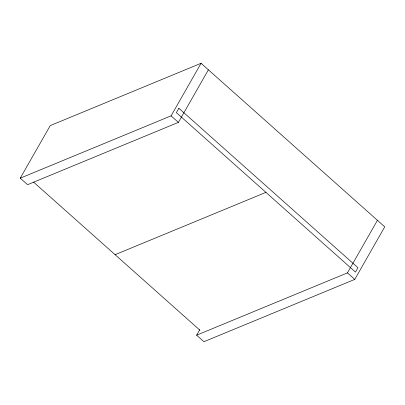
<?xml version="1.0" encoding="UTF-8"?>
<svg xmlns="http://www.w3.org/2000/svg" width="405" height="405" viewBox="0 0 405 405"><rect width="100%" height="100%" fill="white"/><g stroke="black" fill="none" stroke-linecap="round" stroke-linejoin="round"><path stroke-width="0.61" d="M208.383 69.812L178.397 122.381L27.57 184.69L20.25 178.17L50.235 125.606L201.062 63.291L384.75 226.83L354.765 279.394L203.938 341.709L196.617 335.188L199.741 329.716M20.25 178.17L171.077 115.86L201.062 63.291M196.617 335.188L347.444 272.879L377.43 220.31M115.091 254.684L265.918 192.37M171.077 115.86L178.397 122.381M347.444 272.879L354.765 279.394M33.585 182.113L199.913 330.197M178.873 108.272L176.377 112.651L355.463 272.089L357.959 267.71L178.873 108.272"/></g></svg>
